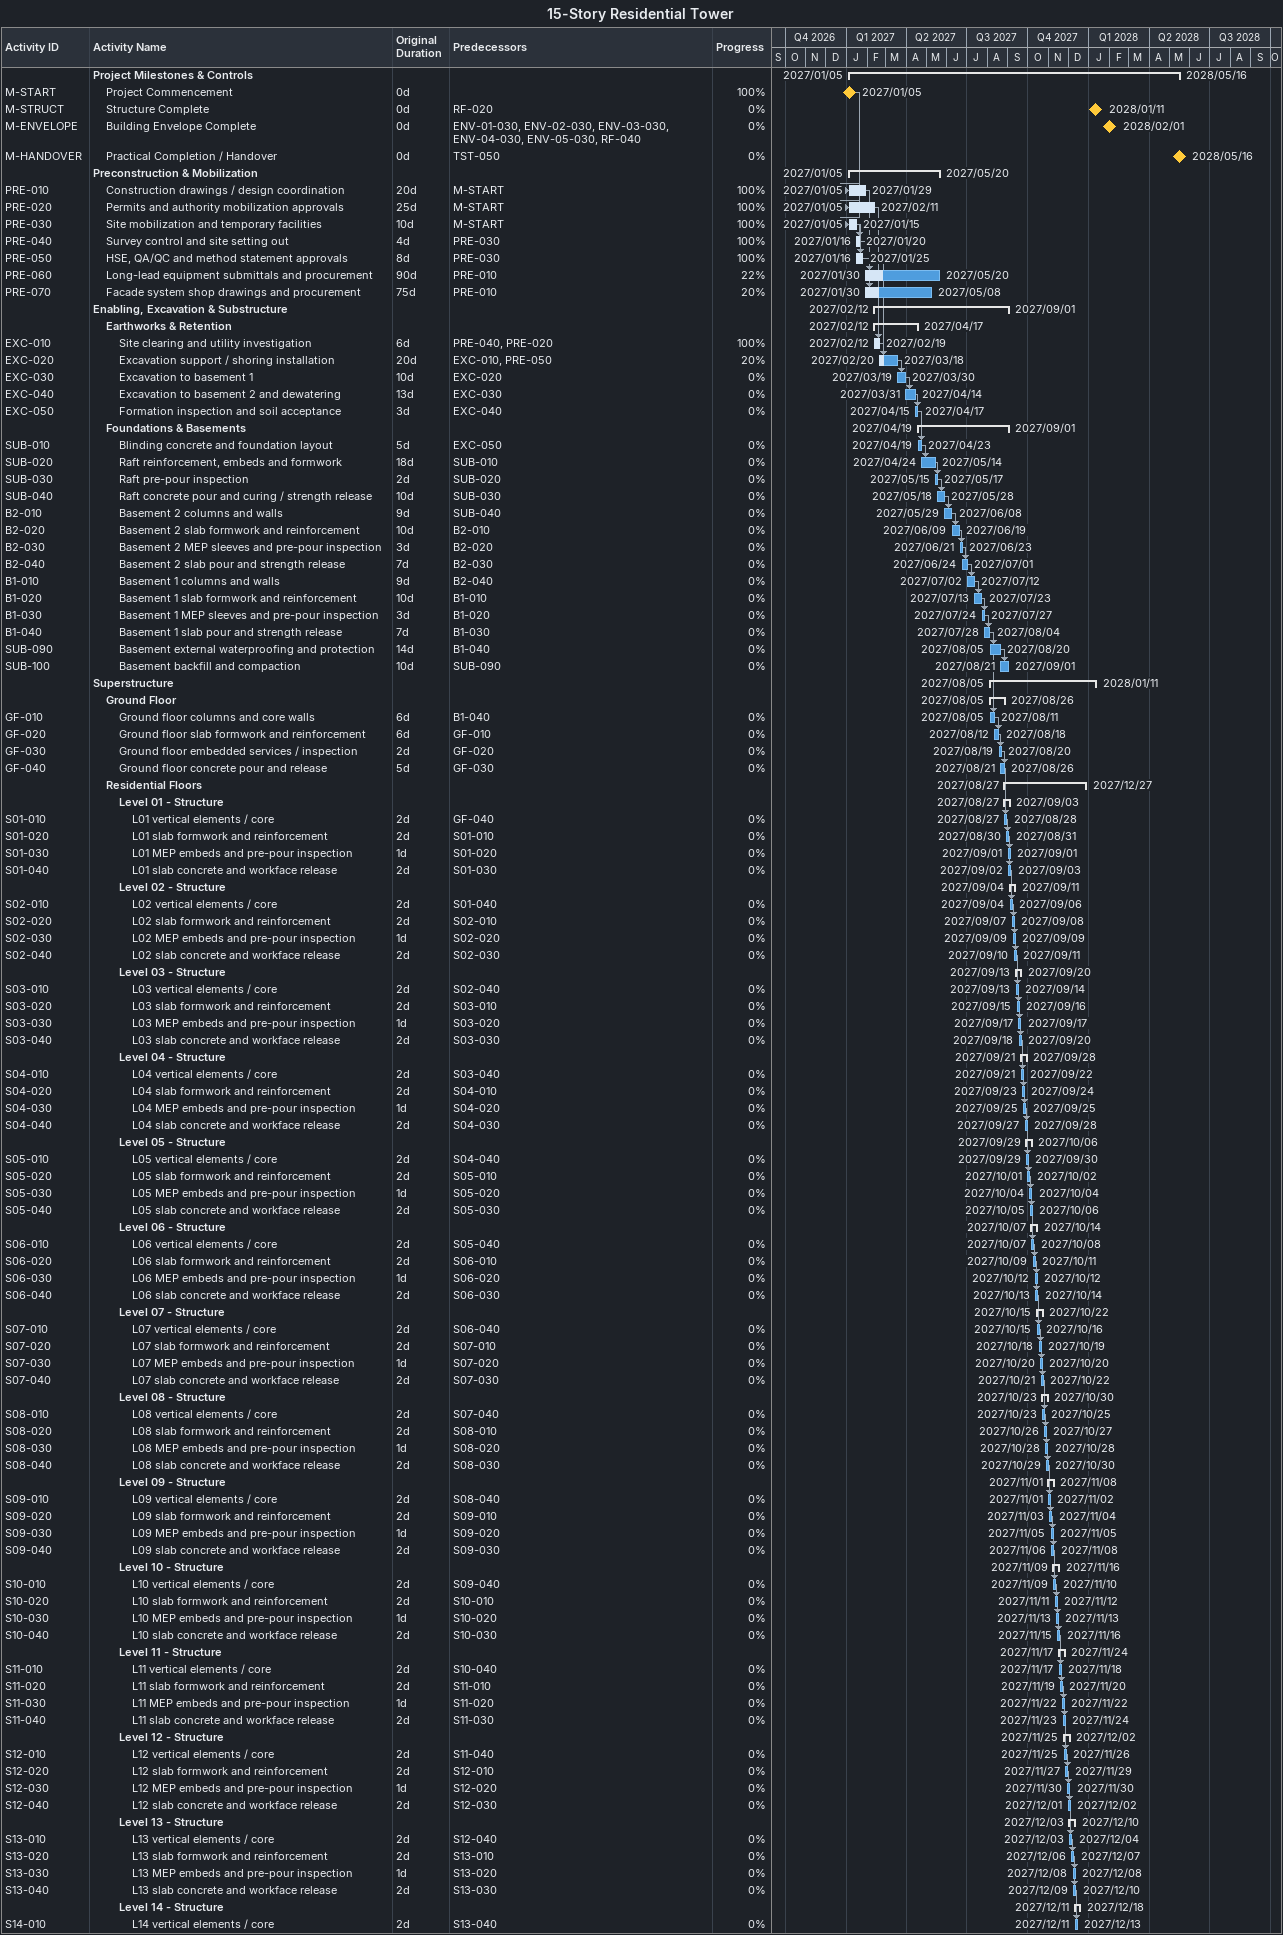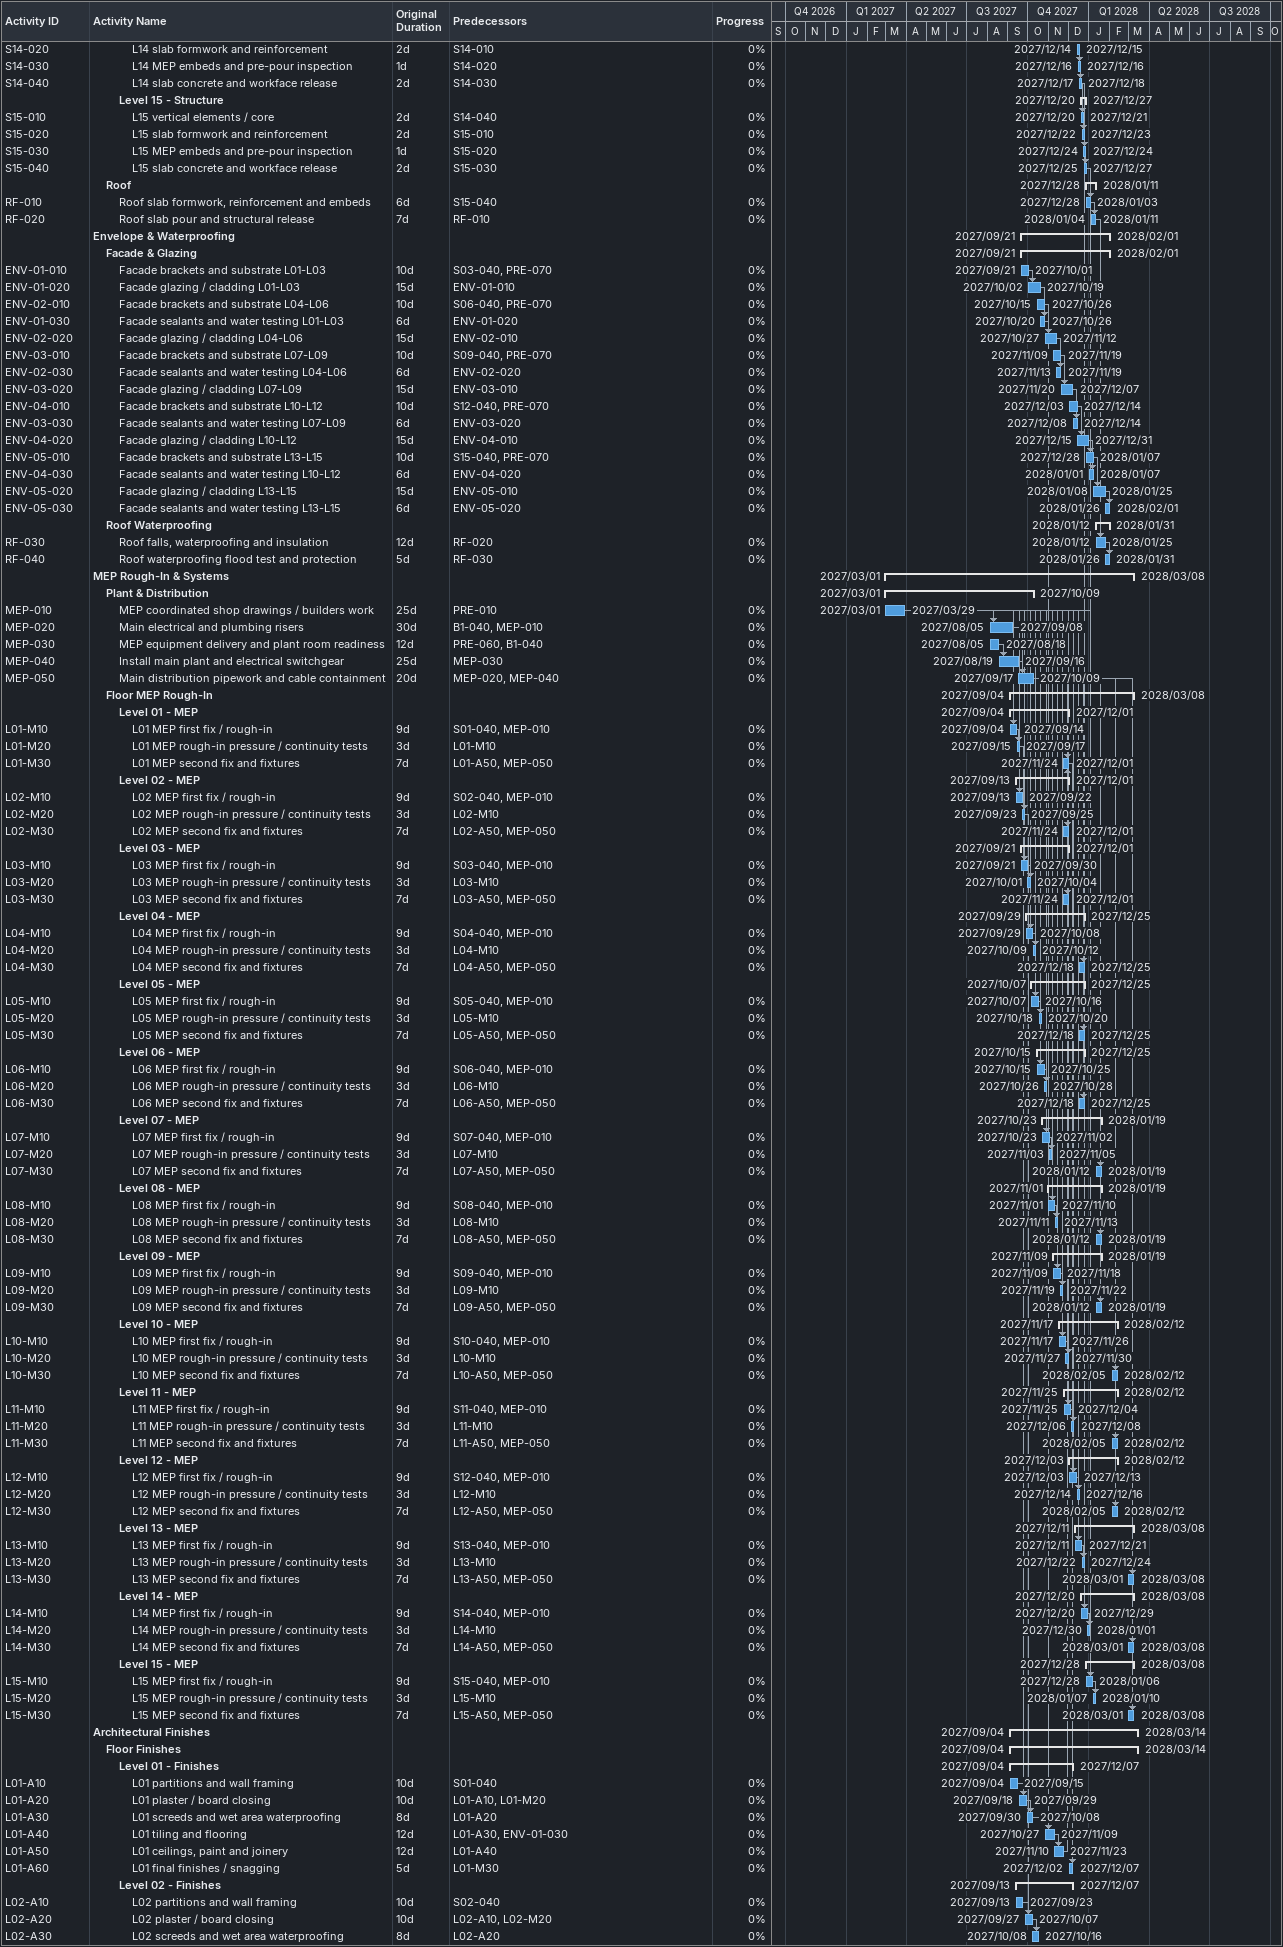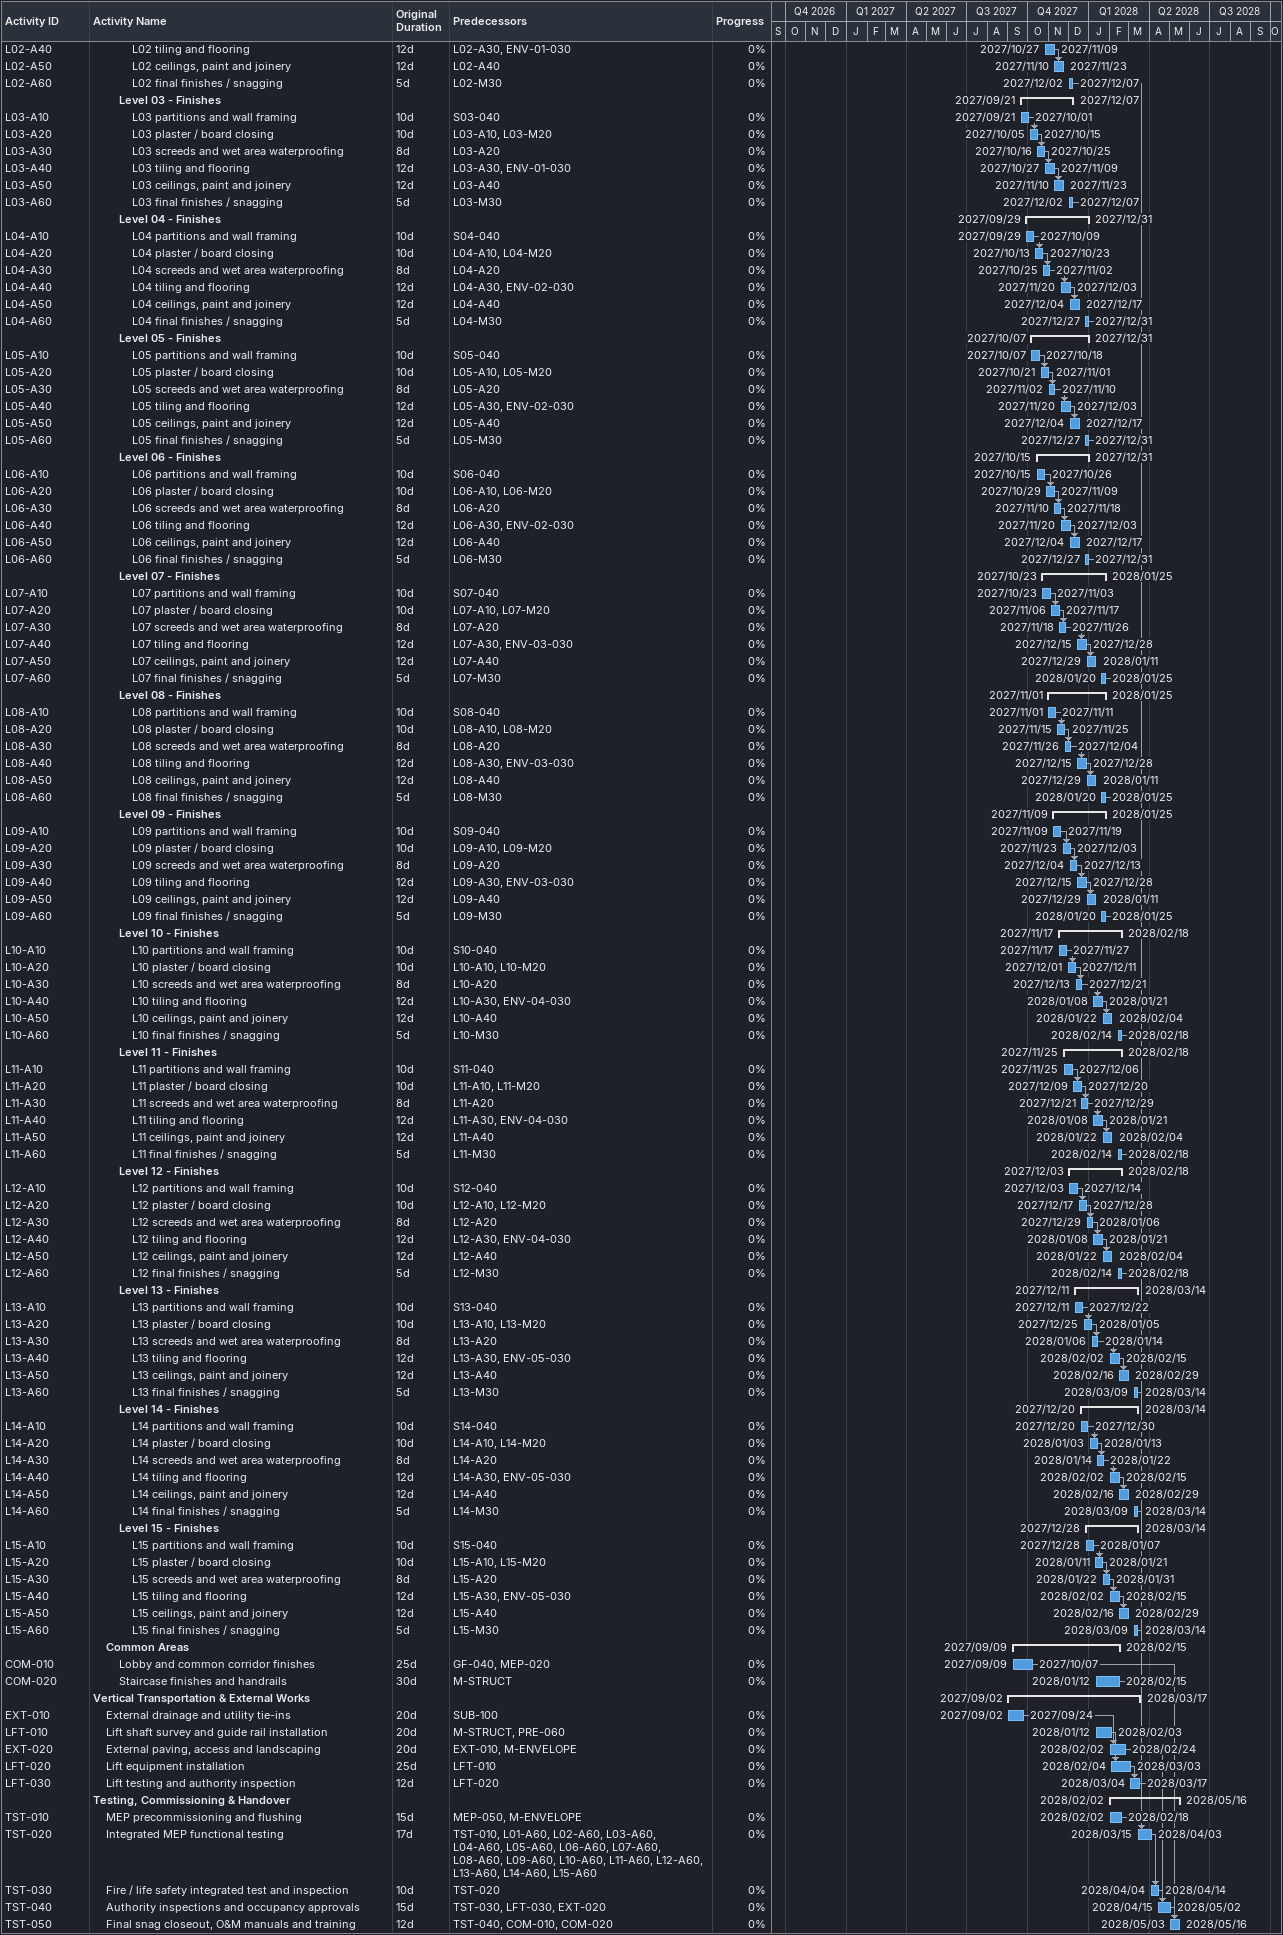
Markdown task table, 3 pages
15-Story Residential Tower

| ID | Level | Task | Original duration | Start | Finish | Predecessors | % complete |
|---|---|---|---|---|---|---|---|
|  | 1 | **Project Milestones & Controls** |  | 2027-01-05 | 2028-05-16 |  |  |
| M-START | 2 | Project Commencement | 0d | 2027-01-05 | 2027-01-05 |  | 100 |
| M-STRUCT | 2 | Structure Complete | 0d | 2028-01-11 | 2028-01-11 | RF-020 | 0 |
| M-ENVELOPE | 2 | Building Envelope Complete | 0d | 2028-02-01 | 2028-02-01 | ENV-01-030, ENV-02-030, ENV-03-030, ENV-04-030, ENV-05-030, RF-040 | 0 |
| M-HANDOVER | 2 | Practical Completion / Handover | 0d | 2028-05-16 | 2028-05-16 | TST-050 | 0 |
|  | 1 | **Preconstruction & Mobilization** |  | 2027-01-05 | 2027-05-20 |  |  |
| PRE-010 | 2 | Construction drawings / design coordination | 20d | 2027-01-05 | 2027-01-29 | M-START | 100 |
| PRE-020 | 2 | Permits and authority mobilization approvals | 25d | 2027-01-05 | 2027-02-11 | M-START | 100 |
| PRE-030 | 2 | Site mobilization and temporary facilities | 10d | 2027-01-05 | 2027-01-15 | M-START | 100 |
| PRE-040 | 2 | Survey control and site setting out | 4d | 2027-01-16 | 2027-01-20 | PRE-030 | 100 |
| PRE-050 | 2 | HSE, QA/QC and method statement approvals | 8d | 2027-01-16 | 2027-01-25 | PRE-030 | 100 |
| PRE-060 | 2 | Long-lead equipment submittals and procurement | 90d | 2027-01-30 | 2027-05-20 | PRE-010 | 22 |
| PRE-070 | 2 | Facade system shop drawings and procurement | 75d | 2027-01-30 | 2027-05-08 | PRE-010 | 20 |
|  | 1 | **Enabling, Excavation & Substructure** |  | 2027-02-12 | 2027-09-01 |  |  |
|  | 2 | **Earthworks & Retention** |  | 2027-02-12 | 2027-04-17 |  |  |
| EXC-010 | 3 | Site clearing and utility investigation | 6d | 2027-02-12 | 2027-02-19 | PRE-040, PRE-020 | 100 |
| EXC-020 | 3 | Excavation support / shoring installation | 20d | 2027-02-20 | 2027-03-18 | EXC-010, PRE-050 | 20 |
| EXC-030 | 3 | Excavation to basement 1 | 10d | 2027-03-19 | 2027-03-30 | EXC-020 | 0 |
| EXC-040 | 3 | Excavation to basement 2 and dewatering | 13d | 2027-03-31 | 2027-04-14 | EXC-030 | 0 |
| EXC-050 | 3 | Formation inspection and soil acceptance | 3d | 2027-04-15 | 2027-04-17 | EXC-040 | 0 |
|  | 2 | **Foundations & Basements** |  | 2027-04-19 | 2027-09-01 |  |  |
| SUB-010 | 3 | Blinding concrete and foundation layout | 5d | 2027-04-19 | 2027-04-23 | EXC-050 | 0 |
| SUB-020 | 3 | Raft reinforcement, embeds and formwork | 18d | 2027-04-24 | 2027-05-14 | SUB-010 | 0 |
| SUB-030 | 3 | Raft pre-pour inspection | 2d | 2027-05-15 | 2027-05-17 | SUB-020 | 0 |
| SUB-040 | 3 | Raft concrete pour and curing / strength release | 10d | 2027-05-18 | 2027-05-28 | SUB-030 | 0 |
| B2-010 | 3 | Basement 2 columns and walls | 9d | 2027-05-29 | 2027-06-08 | SUB-040 | 0 |
| B2-020 | 3 | Basement 2 slab formwork and reinforcement | 10d | 2027-06-09 | 2027-06-19 | B2-010 | 0 |
| B2-030 | 3 | Basement 2 MEP sleeves and pre-pour inspection | 3d | 2027-06-21 | 2027-06-23 | B2-020 | 0 |
| B2-040 | 3 | Basement 2 slab pour and strength release | 7d | 2027-06-24 | 2027-07-01 | B2-030 | 0 |
| B1-010 | 3 | Basement 1 columns and walls | 9d | 2027-07-02 | 2027-07-12 | B2-040 | 0 |
| B1-020 | 3 | Basement 1 slab formwork and reinforcement | 10d | 2027-07-13 | 2027-07-23 | B1-010 | 0 |
| B1-030 | 3 | Basement 1 MEP sleeves and pre-pour inspection | 3d | 2027-07-24 | 2027-07-27 | B1-020 | 0 |
| B1-040 | 3 | Basement 1 slab pour and strength release | 7d | 2027-07-28 | 2027-08-04 | B1-030 | 0 |
| SUB-090 | 3 | Basement external waterproofing and protection | 14d | 2027-08-05 | 2027-08-20 | B1-040 | 0 |
| SUB-100 | 3 | Basement backfill and compaction | 10d | 2027-08-21 | 2027-09-01 | SUB-090 | 0 |
|  | 1 | **Superstructure** |  | 2027-08-05 | 2028-01-11 |  |  |
|  | 2 | **Ground Floor** |  | 2027-08-05 | 2027-08-26 |  |  |
| GF-010 | 3 | Ground floor columns and core walls | 6d | 2027-08-05 | 2027-08-11 | B1-040 | 0 |
| GF-020 | 3 | Ground floor slab formwork and reinforcement | 6d | 2027-08-12 | 2027-08-18 | GF-010 | 0 |
| GF-030 | 3 | Ground floor embedded services / inspection | 2d | 2027-08-19 | 2027-08-20 | GF-020 | 0 |
| GF-040 | 3 | Ground floor concrete pour and release | 5d | 2027-08-21 | 2027-08-26 | GF-030 | 0 |
|  | 2 | **Residential Floors** |  | 2027-08-27 | 2027-12-27 |  |  |
|  | 3 | **Level 01 - Structure** |  | 2027-08-27 | 2027-09-03 |  |  |
| S01-010 | 4 | L01 vertical elements / core | 2d | 2027-08-27 | 2027-08-28 | GF-040 | 0 |
| S01-020 | 4 | L01 slab formwork and reinforcement | 2d | 2027-08-30 | 2027-08-31 | S01-010 | 0 |
| S01-030 | 4 | L01 MEP embeds and pre-pour inspection | 1d | 2027-09-01 | 2027-09-01 | S01-020 | 0 |
| S01-040 | 4 | L01 slab concrete and workface release | 2d | 2027-09-02 | 2027-09-03 | S01-030 | 0 |
|  | 3 | **Level 02 - Structure** |  | 2027-09-04 | 2027-09-11 |  |  |
| S02-010 | 4 | L02 vertical elements / core | 2d | 2027-09-04 | 2027-09-06 | S01-040 | 0 |
| S02-020 | 4 | L02 slab formwork and reinforcement | 2d | 2027-09-07 | 2027-09-08 | S02-010 | 0 |
| S02-030 | 4 | L02 MEP embeds and pre-pour inspection | 1d | 2027-09-09 | 2027-09-09 | S02-020 | 0 |
| S02-040 | 4 | L02 slab concrete and workface release | 2d | 2027-09-10 | 2027-09-11 | S02-030 | 0 |
|  | 3 | **Level 03 - Structure** |  | 2027-09-13 | 2027-09-20 |  |  |
| S03-010 | 4 | L03 vertical elements / core | 2d | 2027-09-13 | 2027-09-14 | S02-040 | 0 |
| S03-020 | 4 | L03 slab formwork and reinforcement | 2d | 2027-09-15 | 2027-09-16 | S03-010 | 0 |
| S03-030 | 4 | L03 MEP embeds and pre-pour inspection | 1d | 2027-09-17 | 2027-09-17 | S03-020 | 0 |
| S03-040 | 4 | L03 slab concrete and workface release | 2d | 2027-09-18 | 2027-09-20 | S03-030 | 0 |
|  | 3 | **Level 04 - Structure** |  | 2027-09-21 | 2027-09-28 |  |  |
| S04-010 | 4 | L04 vertical elements / core | 2d | 2027-09-21 | 2027-09-22 | S03-040 | 0 |
| S04-020 | 4 | L04 slab formwork and reinforcement | 2d | 2027-09-23 | 2027-09-24 | S04-010 | 0 |
| S04-030 | 4 | L04 MEP embeds and pre-pour inspection | 1d | 2027-09-25 | 2027-09-25 | S04-020 | 0 |
| S04-040 | 4 | L04 slab concrete and workface release | 2d | 2027-09-27 | 2027-09-28 | S04-030 | 0 |
|  | 3 | **Level 05 - Structure** |  | 2027-09-29 | 2027-10-06 |  |  |
| S05-010 | 4 | L05 vertical elements / core | 2d | 2027-09-29 | 2027-09-30 | S04-040 | 0 |
| S05-020 | 4 | L05 slab formwork and reinforcement | 2d | 2027-10-01 | 2027-10-02 | S05-010 | 0 |
| S05-030 | 4 | L05 MEP embeds and pre-pour inspection | 1d | 2027-10-04 | 2027-10-04 | S05-020 | 0 |
| S05-040 | 4 | L05 slab concrete and workface release | 2d | 2027-10-05 | 2027-10-06 | S05-030 | 0 |
|  | 3 | **Level 06 - Structure** |  | 2027-10-07 | 2027-10-14 |  |  |
| S06-010 | 4 | L06 vertical elements / core | 2d | 2027-10-07 | 2027-10-08 | S05-040 | 0 |
| S06-020 | 4 | L06 slab formwork and reinforcement | 2d | 2027-10-09 | 2027-10-11 | S06-010 | 0 |
| S06-030 | 4 | L06 MEP embeds and pre-pour inspection | 1d | 2027-10-12 | 2027-10-12 | S06-020 | 0 |
| S06-040 | 4 | L06 slab concrete and workface release | 2d | 2027-10-13 | 2027-10-14 | S06-030 | 0 |
|  | 3 | **Level 07 - Structure** |  | 2027-10-15 | 2027-10-22 |  |  |
| S07-010 | 4 | L07 vertical elements / core | 2d | 2027-10-15 | 2027-10-16 | S06-040 | 0 |
| S07-020 | 4 | L07 slab formwork and reinforcement | 2d | 2027-10-18 | 2027-10-19 | S07-010 | 0 |
| S07-030 | 4 | L07 MEP embeds and pre-pour inspection | 1d | 2027-10-20 | 2027-10-20 | S07-020 | 0 |
| S07-040 | 4 | L07 slab concrete and workface release | 2d | 2027-10-21 | 2027-10-22 | S07-030 | 0 |
|  | 3 | **Level 08 - Structure** |  | 2027-10-23 | 2027-10-30 |  |  |
| S08-010 | 4 | L08 vertical elements / core | 2d | 2027-10-23 | 2027-10-25 | S07-040 | 0 |
| S08-020 | 4 | L08 slab formwork and reinforcement | 2d | 2027-10-26 | 2027-10-27 | S08-010 | 0 |
| S08-030 | 4 | L08 MEP embeds and pre-pour inspection | 1d | 2027-10-28 | 2027-10-28 | S08-020 | 0 |
| S08-040 | 4 | L08 slab concrete and workface release | 2d | 2027-10-29 | 2027-10-30 | S08-030 | 0 |
|  | 3 | **Level 09 - Structure** |  | 2027-11-01 | 2027-11-08 |  |  |
| S09-010 | 4 | L09 vertical elements / core | 2d | 2027-11-01 | 2027-11-02 | S08-040 | 0 |
| S09-020 | 4 | L09 slab formwork and reinforcement | 2d | 2027-11-03 | 2027-11-04 | S09-010 | 0 |
| S09-030 | 4 | L09 MEP embeds and pre-pour inspection | 1d | 2027-11-05 | 2027-11-05 | S09-020 | 0 |
| S09-040 | 4 | L09 slab concrete and workface release | 2d | 2027-11-06 | 2027-11-08 | S09-030 | 0 |
|  | 3 | **Level 10 - Structure** |  | 2027-11-09 | 2027-11-16 |  |  |
| S10-010 | 4 | L10 vertical elements / core | 2d | 2027-11-09 | 2027-11-10 | S09-040 | 0 |
| S10-020 | 4 | L10 slab formwork and reinforcement | 2d | 2027-11-11 | 2027-11-12 | S10-010 | 0 |
| S10-030 | 4 | L10 MEP embeds and pre-pour inspection | 1d | 2027-11-13 | 2027-11-13 | S10-020 | 0 |
| S10-040 | 4 | L10 slab concrete and workface release | 2d | 2027-11-15 | 2027-11-16 | S10-030 | 0 |
|  | 3 | **Level 11 - Structure** |  | 2027-11-17 | 2027-11-24 |  |  |
| S11-010 | 4 | L11 vertical elements / core | 2d | 2027-11-17 | 2027-11-18 | S10-040 | 0 |
| S11-020 | 4 | L11 slab formwork and reinforcement | 2d | 2027-11-19 | 2027-11-20 | S11-010 | 0 |
| S11-030 | 4 | L11 MEP embeds and pre-pour inspection | 1d | 2027-11-22 | 2027-11-22 | S11-020 | 0 |
| S11-040 | 4 | L11 slab concrete and workface release | 2d | 2027-11-23 | 2027-11-24 | S11-030 | 0 |
|  | 3 | **Level 12 - Structure** |  | 2027-11-25 | 2027-12-02 |  |  |
| S12-010 | 4 | L12 vertical elements / core | 2d | 2027-11-25 | 2027-11-26 | S11-040 | 0 |
| S12-020 | 4 | L12 slab formwork and reinforcement | 2d | 2027-11-27 | 2027-11-29 | S12-010 | 0 |
| S12-030 | 4 | L12 MEP embeds and pre-pour inspection | 1d | 2027-11-30 | 2027-11-30 | S12-020 | 0 |
| S12-040 | 4 | L12 slab concrete and workface release | 2d | 2027-12-01 | 2027-12-02 | S12-030 | 0 |
|  | 3 | **Level 13 - Structure** |  | 2027-12-03 | 2027-12-10 |  |  |
| S13-010 | 4 | L13 vertical elements / core | 2d | 2027-12-03 | 2027-12-04 | S12-040 | 0 |
| S13-020 | 4 | L13 slab formwork and reinforcement | 2d | 2027-12-06 | 2027-12-07 | S13-010 | 0 |
| S13-030 | 4 | L13 MEP embeds and pre-pour inspection | 1d | 2027-12-08 | 2027-12-08 | S13-020 | 0 |
| S13-040 | 4 | L13 slab concrete and workface release | 2d | 2027-12-09 | 2027-12-10 | S13-030 | 0 |
|  | 3 | **Level 14 - Structure** |  | 2027-12-11 | 2027-12-18 |  |  |
| S14-010 | 4 | L14 vertical elements / core | 2d | 2027-12-11 | 2027-12-13 | S13-040 | 0 |
| S14-020 | 4 | L14 slab formwork and reinforcement | 2d | 2027-12-14 | 2027-12-15 | S14-010 | 0 |
| S14-030 | 4 | L14 MEP embeds and pre-pour inspection | 1d | 2027-12-16 | 2027-12-16 | S14-020 | 0 |
| S14-040 | 4 | L14 slab concrete and workface release | 2d | 2027-12-17 | 2027-12-18 | S14-030 | 0 |
|  | 3 | **Level 15 - Structure** |  | 2027-12-20 | 2027-12-27 |  |  |
| S15-010 | 4 | L15 vertical elements / core | 2d | 2027-12-20 | 2027-12-21 | S14-040 | 0 |
| S15-020 | 4 | L15 slab formwork and reinforcement | 2d | 2027-12-22 | 2027-12-23 | S15-010 | 0 |
| S15-030 | 4 | L15 MEP embeds and pre-pour inspection | 1d | 2027-12-24 | 2027-12-24 | S15-020 | 0 |
| S15-040 | 4 | L15 slab concrete and workface release | 2d | 2027-12-25 | 2027-12-27 | S15-030 | 0 |
|  | 2 | **Roof** |  | 2027-12-28 | 2028-01-11 |  |  |
| RF-010 | 3 | Roof slab formwork, reinforcement and embeds | 6d | 2027-12-28 | 2028-01-03 | S15-040 | 0 |
| RF-020 | 3 | Roof slab pour and structural release | 7d | 2028-01-04 | 2028-01-11 | RF-010 | 0 |
|  | 1 | **Envelope & Waterproofing** |  | 2027-09-21 | 2028-02-01 |  |  |
|  | 2 | **Facade & Glazing** |  | 2027-09-21 | 2028-02-01 |  |  |
| ENV-01-010 | 3 | Facade brackets and substrate L01-L03 | 10d | 2027-09-21 | 2027-10-01 | S03-040, PRE-070 | 0 |
| ENV-01-020 | 3 | Facade glazing / cladding L01-L03 | 15d | 2027-10-02 | 2027-10-19 | ENV-01-010 | 0 |
| ENV-02-010 | 3 | Facade brackets and substrate L04-L06 | 10d | 2027-10-15 | 2027-10-26 | S06-040, PRE-070 | 0 |
| ENV-01-030 | 3 | Facade sealants and water testing L01-L03 | 6d | 2027-10-20 | 2027-10-26 | ENV-01-020 | 0 |
| ENV-02-020 | 3 | Facade glazing / cladding L04-L06 | 15d | 2027-10-27 | 2027-11-12 | ENV-02-010 | 0 |
| ENV-03-010 | 3 | Facade brackets and substrate L07-L09 | 10d | 2027-11-09 | 2027-11-19 | S09-040, PRE-070 | 0 |
| ENV-02-030 | 3 | Facade sealants and water testing L04-L06 | 6d | 2027-11-13 | 2027-11-19 | ENV-02-020 | 0 |
| ENV-03-020 | 3 | Facade glazing / cladding L07-L09 | 15d | 2027-11-20 | 2027-12-07 | ENV-03-010 | 0 |
| ENV-04-010 | 3 | Facade brackets and substrate L10-L12 | 10d | 2027-12-03 | 2027-12-14 | S12-040, PRE-070 | 0 |
| ENV-03-030 | 3 | Facade sealants and water testing L07-L09 | 6d | 2027-12-08 | 2027-12-14 | ENV-03-020 | 0 |
| ENV-04-020 | 3 | Facade glazing / cladding L10-L12 | 15d | 2027-12-15 | 2027-12-31 | ENV-04-010 | 0 |
| ENV-05-010 | 3 | Facade brackets and substrate L13-L15 | 10d | 2027-12-28 | 2028-01-07 | S15-040, PRE-070 | 0 |
| ENV-04-030 | 3 | Facade sealants and water testing L10-L12 | 6d | 2028-01-01 | 2028-01-07 | ENV-04-020 | 0 |
| ENV-05-020 | 3 | Facade glazing / cladding L13-L15 | 15d | 2028-01-08 | 2028-01-25 | ENV-05-010 | 0 |
| ENV-05-030 | 3 | Facade sealants and water testing L13-L15 | 6d | 2028-01-26 | 2028-02-01 | ENV-05-020 | 0 |
|  | 2 | **Roof Waterproofing** |  | 2028-01-12 | 2028-01-31 |  |  |
| RF-030 | 3 | Roof falls, waterproofing and insulation | 12d | 2028-01-12 | 2028-01-25 | RF-020 | 0 |
| RF-040 | 3 | Roof waterproofing flood test and protection | 5d | 2028-01-26 | 2028-01-31 | RF-030 | 0 |
|  | 1 | **MEP Rough-In & Systems** |  | 2027-03-01 | 2028-03-08 |  |  |
|  | 2 | **Plant & Distribution** |  | 2027-03-01 | 2027-10-09 |  |  |
| MEP-010 | 3 | MEP coordinated shop drawings / builders work | 25d | 2027-03-01 | 2027-03-29 | PRE-010 | 0 |
| MEP-020 | 3 | Main electrical and plumbing risers | 30d | 2027-08-05 | 2027-09-08 | B1-040, MEP-010 | 0 |
| MEP-030 | 3 | MEP equipment delivery and plant room readiness | 12d | 2027-08-05 | 2027-08-18 | PRE-060, B1-040 | 0 |
| MEP-040 | 3 | Install main plant and electrical switchgear | 25d | 2027-08-19 | 2027-09-16 | MEP-030 | 0 |
| MEP-050 | 3 | Main distribution pipework and cable containment | 20d | 2027-09-17 | 2027-10-09 | MEP-020, MEP-040 | 0 |
|  | 2 | **Floor MEP Rough-In** |  | 2027-09-04 | 2028-03-08 |  |  |
|  | 3 | **Level 01 - MEP** |  | 2027-09-04 | 2027-12-01 |  |  |
| L01-M10 | 4 | L01 MEP first fix / rough-in | 9d | 2027-09-04 | 2027-09-14 | S01-040, MEP-010 | 0 |
| L01-M20 | 4 | L01 MEP rough-in pressure / continuity tests | 3d | 2027-09-15 | 2027-09-17 | L01-M10 | 0 |
| L01-M30 | 4 | L01 MEP second fix and fixtures | 7d | 2027-11-24 | 2027-12-01 | L01-A50, MEP-050 | 0 |
|  | 3 | **Level 02 - MEP** |  | 2027-09-13 | 2027-12-01 |  |  |
| L02-M10 | 4 | L02 MEP first fix / rough-in | 9d | 2027-09-13 | 2027-09-22 | S02-040, MEP-010 | 0 |
| L02-M20 | 4 | L02 MEP rough-in pressure / continuity tests | 3d | 2027-09-23 | 2027-09-25 | L02-M10 | 0 |
| L02-M30 | 4 | L02 MEP second fix and fixtures | 7d | 2027-11-24 | 2027-12-01 | L02-A50, MEP-050 | 0 |
|  | 3 | **Level 03 - MEP** |  | 2027-09-21 | 2027-12-01 |  |  |
| L03-M10 | 4 | L03 MEP first fix / rough-in | 9d | 2027-09-21 | 2027-09-30 | S03-040, MEP-010 | 0 |
| L03-M20 | 4 | L03 MEP rough-in pressure / continuity tests | 3d | 2027-10-01 | 2027-10-04 | L03-M10 | 0 |
| L03-M30 | 4 | L03 MEP second fix and fixtures | 7d | 2027-11-24 | 2027-12-01 | L03-A50, MEP-050 | 0 |
|  | 3 | **Level 04 - MEP** |  | 2027-09-29 | 2027-12-25 |  |  |
| L04-M10 | 4 | L04 MEP first fix / rough-in | 9d | 2027-09-29 | 2027-10-08 | S04-040, MEP-010 | 0 |
| L04-M20 | 4 | L04 MEP rough-in pressure / continuity tests | 3d | 2027-10-09 | 2027-10-12 | L04-M10 | 0 |
| L04-M30 | 4 | L04 MEP second fix and fixtures | 7d | 2027-12-18 | 2027-12-25 | L04-A50, MEP-050 | 0 |
|  | 3 | **Level 05 - MEP** |  | 2027-10-07 | 2027-12-25 |  |  |
| L05-M10 | 4 | L05 MEP first fix / rough-in | 9d | 2027-10-07 | 2027-10-16 | S05-040, MEP-010 | 0 |
| L05-M20 | 4 | L05 MEP rough-in pressure / continuity tests | 3d | 2027-10-18 | 2027-10-20 | L05-M10 | 0 |
| L05-M30 | 4 | L05 MEP second fix and fixtures | 7d | 2027-12-18 | 2027-12-25 | L05-A50, MEP-050 | 0 |
|  | 3 | **Level 06 - MEP** |  | 2027-10-15 | 2027-12-25 |  |  |
| L06-M10 | 4 | L06 MEP first fix / rough-in | 9d | 2027-10-15 | 2027-10-25 | S06-040, MEP-010 | 0 |
| L06-M20 | 4 | L06 MEP rough-in pressure / continuity tests | 3d | 2027-10-26 | 2027-10-28 | L06-M10 | 0 |
| L06-M30 | 4 | L06 MEP second fix and fixtures | 7d | 2027-12-18 | 2027-12-25 | L06-A50, MEP-050 | 0 |
|  | 3 | **Level 07 - MEP** |  | 2027-10-23 | 2028-01-19 |  |  |
| L07-M10 | 4 | L07 MEP first fix / rough-in | 9d | 2027-10-23 | 2027-11-02 | S07-040, MEP-010 | 0 |
| L07-M20 | 4 | L07 MEP rough-in pressure / continuity tests | 3d | 2027-11-03 | 2027-11-05 | L07-M10 | 0 |
| L07-M30 | 4 | L07 MEP second fix and fixtures | 7d | 2028-01-12 | 2028-01-19 | L07-A50, MEP-050 | 0 |
|  | 3 | **Level 08 - MEP** |  | 2027-11-01 | 2028-01-19 |  |  |
| L08-M10 | 4 | L08 MEP first fix / rough-in | 9d | 2027-11-01 | 2027-11-10 | S08-040, MEP-010 | 0 |
| L08-M20 | 4 | L08 MEP rough-in pressure / continuity tests | 3d | 2027-11-11 | 2027-11-13 | L08-M10 | 0 |
| L08-M30 | 4 | L08 MEP second fix and fixtures | 7d | 2028-01-12 | 2028-01-19 | L08-A50, MEP-050 | 0 |
|  | 3 | **Level 09 - MEP** |  | 2027-11-09 | 2028-01-19 |  |  |
| L09-M10 | 4 | L09 MEP first fix / rough-in | 9d | 2027-11-09 | 2027-11-18 | S09-040, MEP-010 | 0 |
| L09-M20 | 4 | L09 MEP rough-in pressure / continuity tests | 3d | 2027-11-19 | 2027-11-22 | L09-M10 | 0 |
| L09-M30 | 4 | L09 MEP second fix and fixtures | 7d | 2028-01-12 | 2028-01-19 | L09-A50, MEP-050 | 0 |
|  | 3 | **Level 10 - MEP** |  | 2027-11-17 | 2028-02-12 |  |  |
| L10-M10 | 4 | L10 MEP first fix / rough-in | 9d | 2027-11-17 | 2027-11-26 | S10-040, MEP-010 | 0 |
| L10-M20 | 4 | L10 MEP rough-in pressure / continuity tests | 3d | 2027-11-27 | 2027-11-30 | L10-M10 | 0 |
| L10-M30 | 4 | L10 MEP second fix and fixtures | 7d | 2028-02-05 | 2028-02-12 | L10-A50, MEP-050 | 0 |
|  | 3 | **Level 11 - MEP** |  | 2027-11-25 | 2028-02-12 |  |  |
| L11-M10 | 4 | L11 MEP first fix / rough-in | 9d | 2027-11-25 | 2027-12-04 | S11-040, MEP-010 | 0 |
| L11-M20 | 4 | L11 MEP rough-in pressure / continuity tests | 3d | 2027-12-06 | 2027-12-08 | L11-M10 | 0 |
| L11-M30 | 4 | L11 MEP second fix and fixtures | 7d | 2028-02-05 | 2028-02-12 | L11-A50, MEP-050 | 0 |
|  | 3 | **Level 12 - MEP** |  | 2027-12-03 | 2028-02-12 |  |  |
| L12-M10 | 4 | L12 MEP first fix / rough-in | 9d | 2027-12-03 | 2027-12-13 | S12-040, MEP-010 | 0 |
| L12-M20 | 4 | L12 MEP rough-in pressure / continuity tests | 3d | 2027-12-14 | 2027-12-16 | L12-M10 | 0 |
| L12-M30 | 4 | L12 MEP second fix and fixtures | 7d | 2028-02-05 | 2028-02-12 | L12-A50, MEP-050 | 0 |
|  | 3 | **Level 13 - MEP** |  | 2027-12-11 | 2028-03-08 |  |  |
| L13-M10 | 4 | L13 MEP first fix / rough-in | 9d | 2027-12-11 | 2027-12-21 | S13-040, MEP-010 | 0 |
| L13-M20 | 4 | L13 MEP rough-in pressure / continuity tests | 3d | 2027-12-22 | 2027-12-24 | L13-M10 | 0 |
| L13-M30 | 4 | L13 MEP second fix and fixtures | 7d | 2028-03-01 | 2028-03-08 | L13-A50, MEP-050 | 0 |
|  | 3 | **Level 14 - MEP** |  | 2027-12-20 | 2028-03-08 |  |  |
| L14-M10 | 4 | L14 MEP first fix / rough-in | 9d | 2027-12-20 | 2027-12-29 | S14-040, MEP-010 | 0 |
| L14-M20 | 4 | L14 MEP rough-in pressure / continuity tests | 3d | 2027-12-30 | 2028-01-01 | L14-M10 | 0 |
| L14-M30 | 4 | L14 MEP second fix and fixtures | 7d | 2028-03-01 | 2028-03-08 | L14-A50, MEP-050 | 0 |
|  | 3 | **Level 15 - MEP** |  | 2027-12-28 | 2028-03-08 |  |  |
| L15-M10 | 4 | L15 MEP first fix / rough-in | 9d | 2027-12-28 | 2028-01-06 | S15-040, MEP-010 | 0 |
| L15-M20 | 4 | L15 MEP rough-in pressure / continuity tests | 3d | 2028-01-07 | 2028-01-10 | L15-M10 | 0 |
| L15-M30 | 4 | L15 MEP second fix and fixtures | 7d | 2028-03-01 | 2028-03-08 | L15-A50, MEP-050 | 0 |
|  | 1 | **Architectural Finishes** |  | 2027-09-04 | 2028-03-14 |  |  |
|  | 2 | **Floor Finishes** |  | 2027-09-04 | 2028-03-14 |  |  |
|  | 3 | **Level 01 - Finishes** |  | 2027-09-04 | 2027-12-07 |  |  |
| L01-A10 | 4 | L01 partitions and wall framing | 10d | 2027-09-04 | 2027-09-15 | S01-040 | 0 |
| L01-A20 | 4 | L01 plaster / board closing | 10d | 2027-09-18 | 2027-09-29 | L01-A10, L01-M20 | 0 |
| L01-A30 | 4 | L01 screeds and wet area waterproofing | 8d | 2027-09-30 | 2027-10-08 | L01-A20 | 0 |
| L01-A40 | 4 | L01 tiling and flooring | 12d | 2027-10-27 | 2027-11-09 | L01-A30, ENV-01-030 | 0 |
| L01-A50 | 4 | L01 ceilings, paint and joinery | 12d | 2027-11-10 | 2027-11-23 | L01-A40 | 0 |
| L01-A60 | 4 | L01 final finishes / snagging | 5d | 2027-12-02 | 2027-12-07 | L01-M30 | 0 |
|  | 3 | **Level 02 - Finishes** |  | 2027-09-13 | 2027-12-07 |  |  |
| L02-A10 | 4 | L02 partitions and wall framing | 10d | 2027-09-13 | 2027-09-23 | S02-040 | 0 |
| L02-A20 | 4 | L02 plaster / board closing | 10d | 2027-09-27 | 2027-10-07 | L02-A10, L02-M20 | 0 |
| L02-A30 | 4 | L02 screeds and wet area waterproofing | 8d | 2027-10-08 | 2027-10-16 | L02-A20 | 0 |
| L02-A40 | 4 | L02 tiling and flooring | 12d | 2027-10-27 | 2027-11-09 | L02-A30, ENV-01-030 | 0 |
| L02-A50 | 4 | L02 ceilings, paint and joinery | 12d | 2027-11-10 | 2027-11-23 | L02-A40 | 0 |
| L02-A60 | 4 | L02 final finishes / snagging | 5d | 2027-12-02 | 2027-12-07 | L02-M30 | 0 |
|  | 3 | **Level 03 - Finishes** |  | 2027-09-21 | 2027-12-07 |  |  |
| L03-A10 | 4 | L03 partitions and wall framing | 10d | 2027-09-21 | 2027-10-01 | S03-040 | 0 |
| L03-A20 | 4 | L03 plaster / board closing | 10d | 2027-10-05 | 2027-10-15 | L03-A10, L03-M20 | 0 |
| L03-A30 | 4 | L03 screeds and wet area waterproofing | 8d | 2027-10-16 | 2027-10-25 | L03-A20 | 0 |
| L03-A40 | 4 | L03 tiling and flooring | 12d | 2027-10-27 | 2027-11-09 | L03-A30, ENV-01-030 | 0 |
| L03-A50 | 4 | L03 ceilings, paint and joinery | 12d | 2027-11-10 | 2027-11-23 | L03-A40 | 0 |
| L03-A60 | 4 | L03 final finishes / snagging | 5d | 2027-12-02 | 2027-12-07 | L03-M30 | 0 |
|  | 3 | **Level 04 - Finishes** |  | 2027-09-29 | 2027-12-31 |  |  |
| L04-A10 | 4 | L04 partitions and wall framing | 10d | 2027-09-29 | 2027-10-09 | S04-040 | 0 |
| L04-A20 | 4 | L04 plaster / board closing | 10d | 2027-10-13 | 2027-10-23 | L04-A10, L04-M20 | 0 |
| L04-A30 | 4 | L04 screeds and wet area waterproofing | 8d | 2027-10-25 | 2027-11-02 | L04-A20 | 0 |
| L04-A40 | 4 | L04 tiling and flooring | 12d | 2027-11-20 | 2027-12-03 | L04-A30, ENV-02-030 | 0 |
| L04-A50 | 4 | L04 ceilings, paint and joinery | 12d | 2027-12-04 | 2027-12-17 | L04-A40 | 0 |
| L04-A60 | 4 | L04 final finishes / snagging | 5d | 2027-12-27 | 2027-12-31 | L04-M30 | 0 |
|  | 3 | **Level 05 - Finishes** |  | 2027-10-07 | 2027-12-31 |  |  |
| L05-A10 | 4 | L05 partitions and wall framing | 10d | 2027-10-07 | 2027-10-18 | S05-040 | 0 |
| L05-A20 | 4 | L05 plaster / board closing | 10d | 2027-10-21 | 2027-11-01 | L05-A10, L05-M20 | 0 |
| L05-A30 | 4 | L05 screeds and wet area waterproofing | 8d | 2027-11-02 | 2027-11-10 | L05-A20 | 0 |
| L05-A40 | 4 | L05 tiling and flooring | 12d | 2027-11-20 | 2027-12-03 | L05-A30, ENV-02-030 | 0 |
| L05-A50 | 4 | L05 ceilings, paint and joinery | 12d | 2027-12-04 | 2027-12-17 | L05-A40 | 0 |
| L05-A60 | 4 | L05 final finishes / snagging | 5d | 2027-12-27 | 2027-12-31 | L05-M30 | 0 |
|  | 3 | **Level 06 - Finishes** |  | 2027-10-15 | 2027-12-31 |  |  |
| L06-A10 | 4 | L06 partitions and wall framing | 10d | 2027-10-15 | 2027-10-26 | S06-040 | 0 |
| L06-A20 | 4 | L06 plaster / board closing | 10d | 2027-10-29 | 2027-11-09 | L06-A10, L06-M20 | 0 |
| L06-A30 | 4 | L06 screeds and wet area waterproofing | 8d | 2027-11-10 | 2027-11-18 | L06-A20 | 0 |
| L06-A40 | 4 | L06 tiling and flooring | 12d | 2027-11-20 | 2027-12-03 | L06-A30, ENV-02-030 | 0 |
| L06-A50 | 4 | L06 ceilings, paint and joinery | 12d | 2027-12-04 | 2027-12-17 | L06-A40 | 0 |
| L06-A60 | 4 | L06 final finishes / snagging | 5d | 2027-12-27 | 2027-12-31 | L06-M30 | 0 |
|  | 3 | **Level 07 - Finishes** |  | 2027-10-23 | 2028-01-25 |  |  |
| L07-A10 | 4 | L07 partitions and wall framing | 10d | 2027-10-23 | 2027-11-03 | S07-040 | 0 |
| L07-A20 | 4 | L07 plaster / board closing | 10d | 2027-11-06 | 2027-11-17 | L07-A10, L07-M20 | 0 |
| L07-A30 | 4 | L07 screeds and wet area waterproofing | 8d | 2027-11-18 | 2027-11-26 | L07-A20 | 0 |
| L07-A40 | 4 | L07 tiling and flooring | 12d | 2027-12-15 | 2027-12-28 | L07-A30, ENV-03-030 | 0 |
| L07-A50 | 4 | L07 ceilings, paint and joinery | 12d | 2027-12-29 | 2028-01-11 | L07-A40 | 0 |
| L07-A60 | 4 | L07 final finishes / snagging | 5d | 2028-01-20 | 2028-01-25 | L07-M30 | 0 |
|  | 3 | **Level 08 - Finishes** |  | 2027-11-01 | 2028-01-25 |  |  |
| L08-A10 | 4 | L08 partitions and wall framing | 10d | 2027-11-01 | 2027-11-11 | S08-040 | 0 |
| L08-A20 | 4 | L08 plaster / board closing | 10d | 2027-11-15 | 2027-11-25 | L08-A10, L08-M20 | 0 |
| L08-A30 | 4 | L08 screeds and wet area waterproofing | 8d | 2027-11-26 | 2027-12-04 | L08-A20 | 0 |
| L08-A40 | 4 | L08 tiling and flooring | 12d | 2027-12-15 | 2027-12-28 | L08-A30, ENV-03-030 | 0 |
| L08-A50 | 4 | L08 ceilings, paint and joinery | 12d | 2027-12-29 | 2028-01-11 | L08-A40 | 0 |
| L08-A60 | 4 | L08 final finishes / snagging | 5d | 2028-01-20 | 2028-01-25 | L08-M30 | 0 |
|  | 3 | **Level 09 - Finishes** |  | 2027-11-09 | 2028-01-25 |  |  |
| L09-A10 | 4 | L09 partitions and wall framing | 10d | 2027-11-09 | 2027-11-19 | S09-040 | 0 |
| L09-A20 | 4 | L09 plaster / board closing | 10d | 2027-11-23 | 2027-12-03 | L09-A10, L09-M20 | 0 |
| L09-A30 | 4 | L09 screeds and wet area waterproofing | 8d | 2027-12-04 | 2027-12-13 | L09-A20 | 0 |
| L09-A40 | 4 | L09 tiling and flooring | 12d | 2027-12-15 | 2027-12-28 | L09-A30, ENV-03-030 | 0 |
| L09-A50 | 4 | L09 ceilings, paint and joinery | 12d | 2027-12-29 | 2028-01-11 | L09-A40 | 0 |
| L09-A60 | 4 | L09 final finishes / snagging | 5d | 2028-01-20 | 2028-01-25 | L09-M30 | 0 |
|  | 3 | **Level 10 - Finishes** |  | 2027-11-17 | 2028-02-18 |  |  |
| L10-A10 | 4 | L10 partitions and wall framing | 10d | 2027-11-17 | 2027-11-27 | S10-040 | 0 |
| L10-A20 | 4 | L10 plaster / board closing | 10d | 2027-12-01 | 2027-12-11 | L10-A10, L10-M20 | 0 |
| L10-A30 | 4 | L10 screeds and wet area waterproofing | 8d | 2027-12-13 | 2027-12-21 | L10-A20 | 0 |
| L10-A40 | 4 | L10 tiling and flooring | 12d | 2028-01-08 | 2028-01-21 | L10-A30, ENV-04-030 | 0 |
| L10-A50 | 4 | L10 ceilings, paint and joinery | 12d | 2028-01-22 | 2028-02-04 | L10-A40 | 0 |
| L10-A60 | 4 | L10 final finishes / snagging | 5d | 2028-02-14 | 2028-02-18 | L10-M30 | 0 |
|  | 3 | **Level 11 - Finishes** |  | 2027-11-25 | 2028-02-18 |  |  |
| L11-A10 | 4 | L11 partitions and wall framing | 10d | 2027-11-25 | 2027-12-06 | S11-040 | 0 |
| L11-A20 | 4 | L11 plaster / board closing | 10d | 2027-12-09 | 2027-12-20 | L11-A10, L11-M20 | 0 |
| L11-A30 | 4 | L11 screeds and wet area waterproofing | 8d | 2027-12-21 | 2027-12-29 | L11-A20 | 0 |
| L11-A40 | 4 | L11 tiling and flooring | 12d | 2028-01-08 | 2028-01-21 | L11-A30, ENV-04-030 | 0 |
| L11-A50 | 4 | L11 ceilings, paint and joinery | 12d | 2028-01-22 | 2028-02-04 | L11-A40 | 0 |
| L11-A60 | 4 | L11 final finishes / snagging | 5d | 2028-02-14 | 2028-02-18 | L11-M30 | 0 |
|  | 3 | **Level 12 - Finishes** |  | 2027-12-03 | 2028-02-18 |  |  |
| L12-A10 | 4 | L12 partitions and wall framing | 10d | 2027-12-03 | 2027-12-14 | S12-040 | 0 |
| L12-A20 | 4 | L12 plaster / board closing | 10d | 2027-12-17 | 2027-12-28 | L12-A10, L12-M20 | 0 |
| L12-A30 | 4 | L12 screeds and wet area waterproofing | 8d | 2027-12-29 | 2028-01-06 | L12-A20 | 0 |
| L12-A40 | 4 | L12 tiling and flooring | 12d | 2028-01-08 | 2028-01-21 | L12-A30, ENV-04-030 | 0 |
| L12-A50 | 4 | L12 ceilings, paint and joinery | 12d | 2028-01-22 | 2028-02-04 | L12-A40 | 0 |
| L12-A60 | 4 | L12 final finishes / snagging | 5d | 2028-02-14 | 2028-02-18 | L12-M30 | 0 |
|  | 3 | **Level 13 - Finishes** |  | 2027-12-11 | 2028-03-14 |  |  |
| L13-A10 | 4 | L13 partitions and wall framing | 10d | 2027-12-11 | 2027-12-22 | S13-040 | 0 |
| L13-A20 | 4 | L13 plaster / board closing | 10d | 2027-12-25 | 2028-01-05 | L13-A10, L13-M20 | 0 |
| L13-A30 | 4 | L13 screeds and wet area waterproofing | 8d | 2028-01-06 | 2028-01-14 | L13-A20 | 0 |
| L13-A40 | 4 | L13 tiling and flooring | 12d | 2028-02-02 | 2028-02-15 | L13-A30, ENV-05-030 | 0 |
| L13-A50 | 4 | L13 ceilings, paint and joinery | 12d | 2028-02-16 | 2028-02-29 | L13-A40 | 0 |
| L13-A60 | 4 | L13 final finishes / snagging | 5d | 2028-03-09 | 2028-03-14 | L13-M30 | 0 |
|  | 3 | **Level 14 - Finishes** |  | 2027-12-20 | 2028-03-14 |  |  |
| L14-A10 | 4 | L14 partitions and wall framing | 10d | 2027-12-20 | 2027-12-30 | S14-040 | 0 |
| L14-A20 | 4 | L14 plaster / board closing | 10d | 2028-01-03 | 2028-01-13 | L14-A10, L14-M20 | 0 |
| L14-A30 | 4 | L14 screeds and wet area waterproofing | 8d | 2028-01-14 | 2028-01-22 | L14-A20 | 0 |
| L14-A40 | 4 | L14 tiling and flooring | 12d | 2028-02-02 | 2028-02-15 | L14-A30, ENV-05-030 | 0 |
| L14-A50 | 4 | L14 ceilings, paint and joinery | 12d | 2028-02-16 | 2028-02-29 | L14-A40 | 0 |
| L14-A60 | 4 | L14 final finishes / snagging | 5d | 2028-03-09 | 2028-03-14 | L14-M30 | 0 |
|  | 3 | **Level 15 - Finishes** |  | 2027-12-28 | 2028-03-14 |  |  |
| L15-A10 | 4 | L15 partitions and wall framing | 10d | 2027-12-28 | 2028-01-07 | S15-040 | 0 |
| L15-A20 | 4 | L15 plaster / board closing | 10d | 2028-01-11 | 2028-01-21 | L15-A10, L15-M20 | 0 |
| L15-A30 | 4 | L15 screeds and wet area waterproofing | 8d | 2028-01-22 | 2028-01-31 | L15-A20 | 0 |
| L15-A40 | 4 | L15 tiling and flooring | 12d | 2028-02-02 | 2028-02-15 | L15-A30, ENV-05-030 | 0 |
| L15-A50 | 4 | L15 ceilings, paint and joinery | 12d | 2028-02-16 | 2028-02-29 | L15-A40 | 0 |
| L15-A60 | 4 | L15 final finishes / snagging | 5d | 2028-03-09 | 2028-03-14 | L15-M30 | 0 |
|  | 2 | **Common Areas** |  | 2027-09-09 | 2028-02-15 |  |  |
| COM-010 | 3 | Lobby and common corridor finishes | 25d | 2027-09-09 | 2027-10-07 | GF-040, MEP-020 | 0 |
| COM-020 | 3 | Staircase finishes and handrails | 30d | 2028-01-12 | 2028-02-15 | M-STRUCT | 0 |
|  | 1 | **Vertical Transportation & External Works** |  | 2027-09-02 | 2028-03-17 |  |  |
| EXT-010 | 2 | External drainage and utility tie-ins | 20d | 2027-09-02 | 2027-09-24 | SUB-100 | 0 |
| LFT-010 | 2 | Lift shaft survey and guide rail installation | 20d | 2028-01-12 | 2028-02-03 | M-STRUCT, PRE-060 | 0 |
| EXT-020 | 2 | External paving, access and landscaping | 20d | 2028-02-02 | 2028-02-24 | EXT-010, M-ENVELOPE | 0 |
| LFT-020 | 2 | Lift equipment installation | 25d | 2028-02-04 | 2028-03-03 | LFT-010 | 0 |
| LFT-030 | 2 | Lift testing and authority inspection | 12d | 2028-03-04 | 2028-03-17 | LFT-020 | 0 |
|  | 1 | **Testing, Commissioning & Handover** |  | 2028-02-02 | 2028-05-16 |  |  |
| TST-010 | 2 | MEP precommissioning and flushing | 15d | 2028-02-02 | 2028-02-18 | MEP-050, M-ENVELOPE | 0 |
| TST-020 | 2 | Integrated MEP functional testing | 17d | 2028-03-15 | 2028-04-03 | TST-010, L01-A60, L02-A60, L03-A60, L04-A60, L05-A60, L06-A60, L07-A60, L08-A60, L09-A60, L10-A60, L11-A60, L12-A60, L13-A60, L14-A60, L15-A60 | 0 |
| TST-030 | 2 | Fire / life safety integrated test and inspection | 10d | 2028-04-04 | 2028-04-14 | TST-020 | 0 |
| TST-040 | 2 | Authority inspections and occupancy approvals | 15d | 2028-04-15 | 2028-05-02 | TST-030, LFT-030, EXT-020 | 0 |
| TST-050 | 2 | Final snag closeout, O&M manuals and training | 12d | 2028-05-03 | 2028-05-16 | TST-040, COM-010, COM-020 | 0 |
